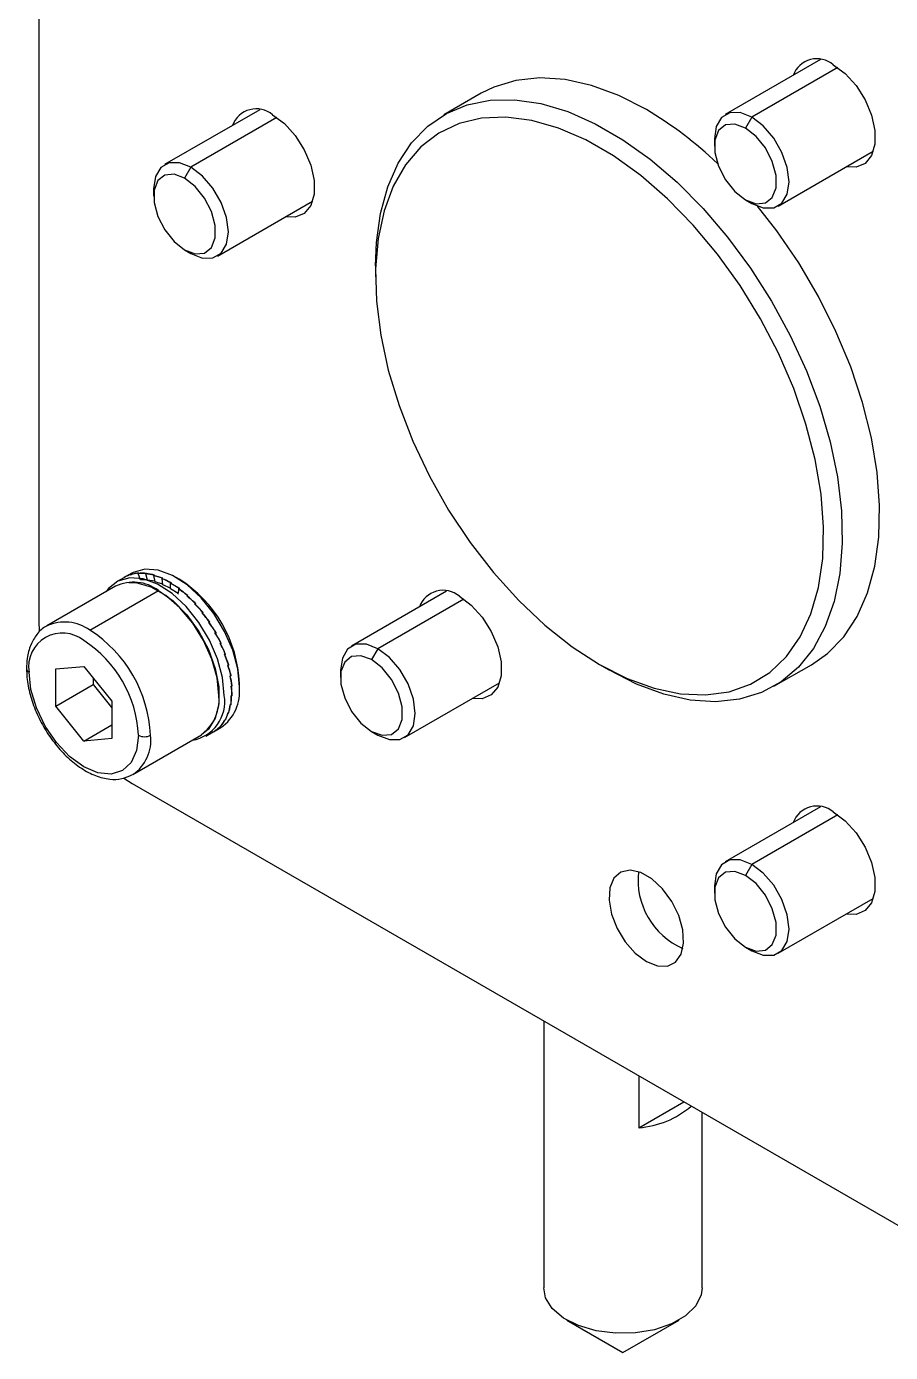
# Model space of a CAD drawing. Header units: millimetres. Extents: x 15 to 1184, y 5 to 836.
# Drawn here: x 931.8 to 997.2, y 369.9 to 470.3 of the extents above; entities that cross this region are included whole.
import ezdxf

# ---------------------------------------------------------------- set-up
doc = ezdxf.new("R2010")
doc.units = ezdxf.units.MM

msp = doc.modelspace()

# ---------------------------------------------------------------- linework, layer by layer
at = {"color": 7, "linetype": 'Continuous', "lineweight": 25}
for p, q in [((932.7317, 499.6279), (932.7317, 425.1891)), ((991.8668, 467.7467), (984.6676, 463.5906)), ((966.2072, 465.1952), (963.3787, 463.5624)), ((949.4404, 463.9531), (942.2411, 459.797)), ((986.6674, 463.3926), (986.189, 462.564)), ((983.839, 461.7592), (983.839, 461.2069)), ((988.6672, 456.6622), (995.8665, 460.8183)), ((944.241, 459.599), (943.7626, 458.7704)), ((941.4126, 457.9657), (941.4126, 457.4133)), ((946.2408, 452.8687), (953.4401, 457.0247)), ((986.189, 457.1365), (986.6674, 456.8602)), ((943.7626, 453.343), (944.241, 453.0667)), ((958.2052, 452.1277), (958.2052, 451.3113)), ((939.7552, 428.8743), (939.2149, 428.5624)), ((939.6771, 428.7457), (939.7147, 428.7674)), ((939.7653, 428.7923), (939.7095, 428.7601)), ((939.7114, 428.7561), (939.7095, 428.7601)), ((939.7147, 428.7674), (939.7329, 428.7779)), ((939.7163, 428.764), (939.7147, 428.7674)), ((939.7345, 428.7745), (939.7329, 428.7779)), ((940.2132, 428.8348), (940.2508, 428.8565)), ((940.3027, 428.8782), (940.2469, 428.846)), ((940.4289, 428.3645), (940.2469, 428.846)), ((940.2508, 428.8565), (940.269, 428.867)), ((940.2534, 428.8497), (940.2508, 428.8565)), ((940.2715, 428.8602), (940.269, 428.867)), ((940.7906, 428.8139), (940.8281, 428.8356)), ((940.8811, 428.8542), (940.8253, 428.822)), ((940.9619, 428.3425), (940.8253, 428.822)), ((940.8281, 428.8356), (940.8463, 428.8461)), ((940.8311, 428.8254), (940.8281, 428.8356)), ((940.8492, 428.8358), (940.8463, 428.8461)), ((941.3988, 428.6836), (941.4364, 428.7053)), ((941.49, 428.7208), (941.4343, 428.6886)), ((941.5232, 428.2195), (941.4343, 428.6886)), ((941.4364, 428.7053), (941.4546, 428.7158)), ((941.439, 428.6914), (941.4364, 428.7053)), ((941.4571, 428.7018), (941.4546, 428.7158)), ((938.5329, 427.8801), (933.3357, 424.8798)), ((939.1986, 428.553), (938.6164, 428.2169)), ((939.1918, 428.5484), (939.2294, 428.5701)), ((939.2784, 428.598), (939.2226, 428.5658)), ((939.2229, 428.5653), (939.2226, 428.5658)), ((939.2293, 428.5701), (939.2475, 428.5806)), ((939.2295, 428.5698), (939.2294, 428.5701)), ((939.2477, 428.5803), (939.2475, 428.5806)), ((940.9537, 428.3714), (940.4289, 428.3645)), ((941.5159, 428.2581), (940.9619, 428.3425)), ((942.0985, 428.0444), (941.5232, 428.2195)), ((942.0271, 428.4461), (942.0647, 428.4678)), ((942.1188, 428.4803), (942.063, 428.4481)), ((942.1026, 427.9979), (942.063, 428.4481)), ((942.0647, 428.4678), (942.0829, 428.4783)), ((942.0663, 428.45), (942.0647, 428.4678)), ((942.0844, 428.4605), (942.0829, 428.4783)), ((942.6912, 427.7337), (942.1026, 427.9979)), ((942.6643, 428.1057), (942.7019, 428.1274)), ((942.6899, 427.6815), (942.7002, 428.1049)), ((943.2814, 427.3321), (942.6899, 427.6815)), ((942.756, 428.1371), (942.7002, 428.1049)), ((942.7013, 428.1055), (942.7019, 428.1274)), ((942.7019, 428.1274), (942.72, 428.1379)), ((942.7194, 428.1159), (942.72, 428.1379)), ((943.3391, 428.4193), (943.1307, 428.5397)), ((943.2764, 427.2996), (943.3365, 427.6901)), ((943.2989, 427.6684), (943.3365, 427.6901)), ((943.3318, 427.6467), (943.3346, 427.6649)), ((943.3904, 427.6971), (943.3346, 427.6649)), ((943.3365, 427.6901), (943.3547, 427.7006)), ((943.3505, 427.6741), (943.3547, 427.7006)), ((936.5854, 424.558), (941.7827, 427.5583)), ((943.2764, 427.2996), (943.2412, 427.2793)), ((943.278, 427.2983), (943.2764, 427.2996)), ((943.9197, 427.1421), (943.9573, 427.1638)), ((943.9444, 427.1222), (943.9573, 427.1638)), ((943.9492, 427.1182), (943.9548, 427.1362)), ((944.0106, 427.1684), (943.9548, 427.1362)), ((943.9573, 427.1638), (943.9755, 427.1743)), ((943.9654, 427.1423), (943.9755, 427.1743)), ((963.5825, 427.5032), (956.3833, 423.3472)), ((944.5156, 426.5361), (944.5531, 426.5578)), ((944.5332, 426.5191), (944.5531, 426.5578)), ((944.5412, 426.5114), (944.5498, 426.5281)), ((944.6056, 426.5603), (944.5498, 426.5281)), ((944.5508, 426.5286), (944.5713, 426.5683)), ((944.5531, 426.5578), (944.5713, 426.5683)), ((945.0759, 425.8612), (945.1134, 425.8829)), ((945.0865, 425.8492), (945.1134, 425.8829)), ((945.0915, 425.8435), (945.1316, 425.8935)), ((945.0973, 425.8369), (945.109, 425.8515)), ((945.1648, 425.8837), (945.109, 425.8515)), ((945.1134, 425.883), (945.1316, 425.8935)), ((932.7317, 425.1891), (932.7564, 424.4939)), ((945.5906, 425.1296), (945.6282, 425.1513)), ((945.5946, 425.1243), (945.6282, 425.1513)), ((945.5965, 425.1218), (945.6464, 425.1618)), ((945.6077, 425.1068), (945.6223, 425.1184)), ((945.6781, 425.1506), (945.6223, 425.1184)), ((945.6282, 425.1513), (945.6464, 425.1618)), ((946.0506, 424.3542), (946.0882, 424.3759)), ((946.0605, 424.3386), (946.1364, 424.3742)), ((946.0635, 424.334), (946.0806, 424.342)), ((946.1364, 424.3742), (946.0806, 424.342)), ((946.0882, 424.3759), (946.1064, 424.3864)), ((946.4477, 423.5489), (946.4852, 423.5706)), ((946.4505, 423.5505), (946.5315, 423.5682)), ((946.4567, 423.5319), (946.4758, 423.536)), ((946.5315, 423.5682), (946.4758, 423.536)), ((946.4852, 423.5706), (946.5034, 423.5811)), ((946.7747, 422.7281), (946.8123, 422.7498)), ((946.7804, 422.7149), (946.8007, 422.7149)), ((946.8565, 422.7471), (946.8007, 422.7149)), ((946.8069, 422.7466), (946.8565, 422.7471)), ((946.8123, 422.7498), (946.8304, 422.7603)), ((958.3831, 423.1491), (957.9047, 422.3205)), ((934.0045, 421.624), (936.1258, 421.8137)), ((934.0045, 418.7954), (934.0045, 421.624)), ((936.1258, 421.8137), (938.2472, 419.1748)), ((947.0258, 421.9063), (947.0634, 421.928)), ((947.0289, 421.8971), (947.0496, 421.8934)), ((947.1054, 421.9256), (947.0496, 421.8934)), ((947.0634, 421.928), (947.0816, 421.9385)), ((947.0697, 421.9317), (947.1054, 421.9256)), ((975.1554, 421.9496), (975.8624, 421.5414)), ((988.3517, 420.3032), (991.1801, 421.9361)), ((936.8329, 420.9341), (936.8329, 420.4282)), ((947.1966, 421.0984), (947.2342, 421.1201)), ((947.1979, 421.0931), (947.2181, 421.086)), ((947.2738, 421.1182), (947.2181, 421.086)), ((947.2342, 421.1201), (947.2524, 421.1306)), ((947.2468, 421.1274), (947.2738, 421.1182)), ((955.5547, 421.5158), (955.5547, 420.9634)), ((934.0045, 418.7954), (936.8329, 420.4282)), ((936.8329, 420.4282), (938.2472, 418.669)), ((947.284, 420.3186), (947.3216, 420.3403)), ((947.2842, 420.3168), (947.303, 420.3073)), ((947.2864, 419.5809), (947.324, 419.6026)), ((947.3588, 420.3395), (947.303, 420.3073)), ((947.3588, 419.6032), (947.303, 419.571)), ((947.3216, 420.3403), (947.3398, 420.3508)), ((947.324, 419.6026), (947.3422, 419.6131)), ((947.338, 420.3498), (947.3588, 420.3395)), ((947.3422, 419.614), (947.3588, 419.6032)), ((947.9029, 420.2731), (947.9029, 420.5137)), ((960.383, 416.4188), (967.5822, 420.5748)), ((936.1258, 416.1565), (934.0045, 418.7954)), ((938.2472, 419.1748), (938.2472, 416.3462)), ((947.2038, 418.8985), (947.2414, 418.9202)), ((947.2063, 418.9), (947.2181, 418.8903)), ((947.2738, 418.9225), (947.2181, 418.8903)), ((947.2414, 418.9202), (947.2596, 418.9307)), ((947.2599, 418.9337), (947.2738, 418.9225)), ((947.2873, 419.5814), (947.303, 419.571)), ((946.791, 417.747), (946.8286, 417.7687)), ((946.7954, 417.7495), (946.8007, 417.7433)), ((946.8565, 417.7755), (946.8007, 417.7433)), ((946.8286, 417.7687), (946.8468, 417.7792)), ((946.8491, 417.7839), (946.8565, 417.7755)), ((947.0377, 418.2836), (947.0753, 418.3053)), ((947.0413, 418.2857), (947.0496, 418.2775)), ((947.1054, 418.3097), (947.0496, 418.2775)), ((947.0753, 418.3053), (947.0935, 418.3158)), ((947.0947, 418.3201), (947.1054, 418.3097)), ((936.1258, 416.1565), (938.2472, 417.3811)), ((939.8352, 413.6211), (945.0324, 416.6214)), ((945.3658, 416.5252), (945.9202, 416.8452)), ((945.9364, 416.8546), (946.5046, 417.1826)), ((946.0749, 416.946), (946.1125, 416.9677)), ((946.0799, 416.9488), (946.0806, 416.9477)), ((946.1364, 416.9799), (946.0806, 416.9477)), ((946.1125, 416.9677), (946.1307, 416.9782)), ((946.1354, 416.9816), (946.1364, 416.9799)), ((946.4682, 417.2985), (946.5058, 417.3202)), ((946.473, 417.3013), (946.4758, 417.2974)), ((946.5315, 417.3296), (946.4758, 417.2974)), ((946.5058, 417.3202), (946.524, 417.3307)), ((946.5275, 417.3351), (946.5315, 417.3296)), ((957.9047, 416.8931), (958.3831, 416.6168)), ((938.2472, 416.3462), (936.1258, 416.1565)), ((939.1578, 413.3481), (939.8028, 412.9417)), ((939.8028, 412.9417), (1004.2724, 375.7242)), ((991.8668, 411.175), (984.6676, 407.019)), ((986.6674, 406.821), (986.189, 405.9923)), ((983.839, 405.1876), (983.839, 404.6353)), ((988.6672, 400.0906), (995.8665, 404.2467)), ((986.189, 400.5649), (986.6674, 400.2886)), ((970.9259, 394.9747), (970.9259, 374.7709)), ((978.1162, 390.8238), (978.1162, 386.8903)), ((978.1162, 386.8903), (981.5231, 388.8571)), ((982.9259, 374.7709), (982.9259, 388.0473)), ((972.6826, 372.3221), (976.9259, 369.8717)), ((976.9259, 369.8717), (981.1692, 372.3221))]:
    msp.add_line(p, q, dxfattribs=at)
at = {"color": 8, "linetype": 'Continuous', "lineweight": 25}
for p, q in [((993.1716, 467.1474), (986.6674, 463.3926)), ((950.7452, 463.3538), (944.241, 459.599)), ((964.8874, 426.9039), (958.3831, 423.1491)), ((993.1716, 410.5758), (986.6674, 406.821))]:
    msp.add_line(p, q, dxfattribs=at)
at = {"color": 7, "linetype": 'Continuous', "lineweight": 25, "flags": 128}
for points in [[(992.8358, 467.3618), (993.7323, 466.6954), (994.5561, 465.7854), (995.2406, 464.7053), (995.7302, 463.5428), (995.9854, 462.3921), (995.9854, 461.3462), (995.7302, 460.49), (995.2406, 459.8929), (994.5561, 459.6031), (993.8048, 459.6281)], [(978.6937, 463.9587), (976.605, 465.0214), (974.5456, 465.7828), (972.5444, 466.2324), (970.6296, 466.3638), (968.828, 466.1751), (967.1648, 465.6691), (966.2072, 465.1952)], [(958.2052, 452.1277), (958.275, 453.8983), (958.5839, 456.1096), (959.1355, 458.122), (959.9218, 459.9071), (960.932, 461.4399), (962.1518, 462.6988), (963.5641, 463.6663), (965.1491, 464.3286), (966.8846, 464.6766), (968.7461, 464.7053), (970.7075, 464.4143), (972.7414, 463.8077), (974.819, 462.8941), (976.9114, 461.6862), (978.9891, 460.201), (981.023, 458.4593), (982.9844, 456.4857), (984.8459, 454.3077), (986.5813, 451.9561), (988.1663, 449.4637), (989.5786, 446.8657), (990.7984, 444.1984), (991.8086, 441.4992), (992.595, 438.8062), (993.1465, 436.1571), (993.4555, 433.589), (993.5175, 431.1381), (993.3317, 428.8387), (992.9007, 426.7231), (992.2306, 424.821), (991.3307, 423.1592), (990.2137, 421.7608), (988.8954, 420.6457), (987.3941, 419.8294), (985.7309, 419.3233), (983.9293, 419.1347), (982.0145, 419.266), (980.0133, 419.7156), (977.9539, 420.4771), (975.8652, 421.5397), (975.8652, 421.5397)], [(950.4094, 463.5682), (951.3059, 462.9019), (952.1297, 461.9918), (952.8142, 460.9118), (953.3038, 459.7493), (953.559, 458.5985), (953.559, 457.5526), (953.3038, 456.6965), (952.8142, 456.0993), (952.1297, 455.8095), (951.3784, 455.8345)], [(975.1581, 421.948), (977.2414, 420.8938), (979.2932, 420.1522), (981.2822, 419.7346), (983.1784, 419.6474), (984.9531, 419.8918), (986.5792, 420.4641), (988.0322, 421.3557), (989.2901, 422.553), (990.3337, 424.0379), (991.1473, 425.7879), (991.7185, 427.7764), (992.0387, 429.9734), (992.103, 432.3454), (991.9104, 434.8566), (991.4638, 437.4689), (990.7701, 440.1427), (989.8398, 442.8374), (988.6868, 445.5122), (987.3288, 448.1265), (985.7863, 450.6408), (984.0827, 453.0169), (982.2438, 455.2188), (980.2974, 457.2131), (978.2732, 458.9695), (976.2018, 460.4616), (974.1145, 461.6665), (972.043, 462.5661), (970.0188, 463.1468), (968.0725, 463.3997), (966.2336, 463.321), (964.53, 462.9118), (962.9874, 462.1785), (961.6294, 461.1321), (960.4765, 459.7884), (959.5461, 458.1679), (958.8524, 456.2951), (958.4059, 454.1984), (958.2133, 451.9095), (958.2776, 449.4633), (958.5977, 446.8966), (959.1689, 444.2486), (959.9825, 441.5593), (961.0262, 438.8694), (962.284, 436.2198), (963.737, 433.6506), (965.3632, 431.2008), (967.1378, 428.9074), (969.034, 426.8054), (971.0231, 424.9264), (973.0748, 423.2991), (975.1581, 421.948)], [(986.6674, 463.3926), (985.7934, 463.7373), (985.0049, 463.7285), (984.3791, 463.3672), (983.9774, 462.6886), (983.839, 461.7592)], [(986.189, 462.564), (985.3852, 462.8643), (984.6784, 462.8011), (984.1538, 462.382), (983.8747, 461.6575), (983.8747, 460.715), (984.1538, 459.6683), (984.6784, 458.6434), (985.3852, 457.7642), (986.189, 457.1365)], [(986.6674, 456.8602), (987.5414, 456.5155), (988.3299, 456.5243), (988.9556, 456.8856), (989.3574, 457.5642), (989.4958, 458.4936), (989.3574, 459.5828), (988.9556, 460.7252), (988.3299, 461.809), (987.5414, 462.7281), (986.6674, 463.3926)], [(986.189, 457.1365), (986.9927, 456.8362), (987.6996, 456.8994), (988.2242, 457.3185), (988.5033, 458.043), (988.5033, 458.9854), (988.2242, 460.0322), (987.6996, 461.057), (986.9927, 461.9363), (986.189, 462.564)], [(944.241, 459.599), (943.367, 459.9437), (942.5785, 459.935), (941.9527, 459.5736), (941.551, 458.895), (941.4126, 457.9657)], [(943.7626, 458.7704), (942.9588, 459.0707), (942.252, 459.0075), (941.7274, 458.5884), (941.4483, 457.8639), (941.4483, 456.9215), (941.7274, 455.8747), (942.252, 454.8499), (942.9588, 453.9706), (943.7626, 453.343)], [(943.7626, 453.343), (944.5663, 453.0426), (945.2732, 453.1058), (945.7978, 453.5249), (946.0769, 454.2494), (946.0769, 455.1919), (945.7978, 456.2386), (945.2732, 457.2635), (944.5663, 458.1427), (943.7626, 458.7704)], [(944.241, 453.0667), (945.115, 452.722), (945.9035, 452.7307), (946.5292, 453.0921), (946.931, 453.7706), (947.0694, 454.7), (946.931, 455.7892), (946.5292, 456.9317), (945.9035, 458.0155), (945.115, 458.9346), (944.241, 459.599)], [(991.1801, 421.9361), (992.4071, 422.7996), (993.6269, 424.0585), (994.6371, 425.5913), (995.4234, 427.3764), (995.975, 429.3888), (996.2839, 431.6002), (996.3459, 433.9795), (996.1601, 436.4934), (995.7291, 439.1066), (995.059, 441.7824), (994.1591, 444.4832), (993.0422, 447.1712), (991.7238, 449.8085), (990.2225, 452.3582), (988.5594, 454.7844), (987.0979, 456.6498)], [(947.9029, 420.2731), (947.7742, 421.6184), (947.3952, 423.0398), (946.7862, 424.4606), (945.9801, 425.8041), (945.0204, 426.998), (943.9587, 427.9779), (942.8524, 428.691), (941.761, 429.0988), (940.7434, 429.1794), (939.8545, 428.9284), (939.7552, 428.8743)], [(946.7641, 419.6157), (946.6354, 420.961), (946.2564, 422.3824), (945.6474, 423.8031), (944.8413, 425.1467), (943.8816, 426.3406), (942.8199, 427.3205), (941.7136, 428.0336), (940.6222, 428.4414), (939.6046, 428.522), (938.7157, 428.2709), (938.0033, 427.7018), (937.8313, 427.475)], [(946.3472, 419.6157), (946.2146, 420.9537), (945.8244, 422.3671), (945.1993, 423.7737), (944.3756, 425.0918), (943.4013, 426.2448), (942.3329, 427.1657), (941.2325, 427.8009), (940.1641, 428.1136), (939.5382, 428.1362)], [(941.7827, 427.5583), (942.8826, 426.769), (943.9186, 425.7173), (944.8305, 424.464), (945.5653, 423.0821), (946.0802, 421.6519), (946.3454, 420.2565), (946.3454, 418.977), (946.0802, 417.8878), (945.5653, 417.0521), (945.0324, 416.6214)], [(964.5515, 427.1183), (965.448, 426.452), (966.2718, 425.5419), (966.9563, 424.4619), (967.446, 423.2994), (967.7011, 422.1486), (967.7011, 421.1028), (967.446, 420.2466), (966.9563, 419.6494), (966.2718, 419.3597), (965.5205, 419.3846)], [(958.3831, 423.1491), (957.5091, 423.4938), (956.7206, 423.4851), (956.0949, 423.1237), (955.6931, 422.4452), (955.5547, 421.5158)], [(957.9047, 422.3205), (957.101, 422.6209), (956.3942, 422.5577), (955.8695, 422.1385), (955.5904, 421.4141), (955.5904, 420.4716), (955.8695, 419.4248), (956.3942, 418.4), (957.101, 417.5207), (957.9047, 416.8931)], [(958.3831, 416.6168), (959.2572, 416.2721), (960.0456, 416.2808), (960.6714, 416.6422), (961.0731, 417.3208), (961.2115, 418.2501), (961.0731, 419.3394), (960.6714, 420.4818), (960.0456, 421.5656), (959.2572, 422.4847), (958.3831, 423.1491)], [(957.9047, 416.8931), (958.7085, 416.5927), (959.4153, 416.6559), (959.9399, 417.075), (960.219, 417.7995), (960.219, 418.742), (959.9399, 419.7888), (959.4153, 420.8136), (958.7085, 421.6929), (957.9047, 422.3205)], [(940.2624, 416.5971), (940.1215, 415.4422), (939.7082, 414.5287), (939.0508, 413.9189), (938.1941, 413.6543), (937.1965, 413.7531), (936.1258, 414.2083), (935.0552, 414.9892), (934.0575, 416.0423), (933.2008, 417.296), (932.5435, 418.6648), (932.1302, 420.0554), (931.9893, 421.3731)], [(992.8358, 410.7902), (993.7323, 410.1238), (994.5561, 409.2138), (995.2406, 408.1337), (995.7302, 406.9712), (995.9854, 405.8205), (995.9854, 404.7746), (995.7302, 403.9184), (995.2406, 403.3213), (994.5561, 403.0315), (993.8048, 403.0564)], [(986.6674, 406.821), (985.7934, 407.1657), (985.0049, 407.1569), (984.3791, 406.7956), (983.9774, 406.117), (983.839, 405.1876)], [(986.6674, 400.2886), (987.5414, 399.9439), (988.3299, 399.9527), (988.9556, 400.314), (989.3574, 400.9926), (989.4958, 401.922), (989.3574, 403.0112), (988.9556, 404.1536), (988.3299, 405.2374), (987.5414, 406.1565), (986.6674, 406.821)], [(978.6937, 399.4724), (979.5274, 399.1363), (980.287, 399.1202), (980.905, 399.4256), (981.3266, 400.0254), (981.5142, 400.8663), (981.4512, 401.8735), (981.1431, 402.9576), (980.6175, 404.0223), (979.9209, 404.9728), (979.1152, 405.7249), (978.2721, 406.2116), (977.4664, 406.3898), (976.7698, 406.2435), (976.2442, 405.7857), (975.9361, 405.0573), (975.8731, 404.1228), (976.0607, 403.0653), (976.4823, 401.9788), (977.1003, 400.9598), (977.86, 400.0988), (978.6937, 399.4724)], [(986.189, 405.9923), (985.3852, 406.2927), (984.6784, 406.2295), (984.1538, 405.8104), (983.8747, 405.0859), (983.8747, 404.1434), (984.1538, 403.0967), (984.6784, 402.0718), (985.3852, 401.1926), (986.189, 400.5649)], [(986.189, 400.5649), (986.9927, 400.2646), (987.6996, 400.3278), (988.2242, 400.7469), (988.5033, 401.4714), (988.5033, 402.4138), (988.2242, 403.4606), (987.6996, 404.4854), (986.9927, 405.3647), (986.189, 405.9923)], [(982.9259, 374.7709), (982.852, 374.2291), (982.4324, 373.3953), (981.6668, 372.648), (980.6033, 372.034), (979.3088, 371.5921), (977.8645, 371.3498), (976.3612, 371.3226), (974.8935, 371.512), (973.5534, 371.9061), (972.4252, 372.4803), (971.5799, 373.1984), (971.0704, 374.0153), (970.9259, 374.7709)]]:
    msp.add_lwpolyline(points, dxfattribs=at)
at = {"color": 7, "linetype": 'Continuous', "lineweight": 25}
for centre, radius, start, end in [((991.6018, 465.9004), 1.9127, 49.820597, 159.941788), ((949.1754, 462.1069), 1.9127, 49.820597, 159.941788), ((963.8182, 438.7312), 29.2867, 46.233254, 59.474178), ((939.8921, 425.036), 3.1522, 53.146601, 115.54294), ((938.124, 420.1386), 9.7861, 2.196698, 57.797925), ((963.3175, 425.657), 1.9127, 49.820597, 159.941788), ((934.511, 421.7822), 2.5547, 50.796715, 189.214037), ((931.2814, 416.1884), 8.9903, 2.605478, 57.394522), ((931.2027, 416.143), 9.9892, 2.605478, 57.394522), ((943.8262, 419.1481), 2.9748, 279.764667, 9.04321), ((943.1547, 419.2608), 3.2122, 309.465467, 6.34296), ((944.6284, 419.8931), 3.2965, 304.692289, 6.619891), ((940.722, 417.4842), 0.9991, 242.609672, 297.390328), ((991.6018, 409.3288), 1.9127, 49.820597, 159.941788), ((983.7186, 405.6394), 5.654, 173.549535, 246.445089), ((977.6389, 393.7064), 6.8328, 274.005401, 310.707238)]:
    msp.add_arc(centre, radius, start, end, dxfattribs=at)
at = {"color": 8, "linetype": 'Continuous', "lineweight": 25}
for centre, radius, start, end in [((934.6799, 421.8958), 3.2739, 54.404845, 114.050144), ((932.1097, 421.6605), 0.3116, 184.043417, 247.262263), ((938.0897, 416.2035), 3.1169, 304.056351, 7.25583)]:
    msp.add_arc(centre, radius, start, end, dxfattribs=at)
at = {"color": 7, "linetype": 'Continuous', "lineweight": 25}
for centre, major_axis, ratio, start_param, end_param in [((942.5524, 422.6951), (-3.4347, 5.811), 0.64852539, 6.13000742, 6.26368948), ((942.5686, 422.7045), (-3.4347, 5.811), 0.64852539, 6.12620496, 6.25988975), ((942.5524, 422.6951), (-3.529, 5.7557), 0.64687261, 5.9858666, 6.11954866), ((942.5686, 422.7045), (-3.529, 5.7557), 0.64687261, 5.98206414, 6.11574893), ((942.5524, 422.6951), (-3.6187, 5.7021), 0.64379923, 5.84229702, 5.97597909), ((942.5686, 422.7045), (-3.6187, 5.7021), 0.64379923, 5.83849456, 5.97217936), ((942.5524, 422.6951), (-3.7018, 5.652), 0.63939276, 5.69960209, 5.83328415), ((942.5686, 422.7045), (-3.7018, 5.652), 0.63939276, 5.69579963, 5.82948442), ((942.5524, 422.6951), (-3.7764, 5.6065), 0.63377384, 5.55802504, 5.6917071), ((942.5686, 422.7045), (-3.7764, 5.6065), 0.63377384, 5.55422258, 5.68790737), ((942.5524, 422.6951), (-3.8411, 5.5667), 0.62708883, 5.41773912, 5.55142119), ((942.5686, 422.7045), (-3.8411, 5.5667), 0.62708883, 5.41393666, 5.54762146), ((942.5524, 422.6951), (-3.895, 5.5334), 0.61950182, 5.27884609, 5.41252816), ((942.5686, 422.7045), (-3.895, 5.5334), 0.61950182, 5.27504363, 5.40872843), ((942.5524, 422.6951), (-3.9375, 5.5072), 0.61118727, 5.14138156, 5.27506363), ((942.5686, 422.7045), (-3.9375, 5.5072), 0.61118727, 5.1375791, 5.2712639), ((942.5524, 422.6951), (-3.9684, 5.4882), 0.60232378, 5.00532488, 5.13900695), ((942.5686, 422.7045), (-3.9684, 5.4882), 0.60232378, 5.00152242, 5.13520722), ((942.5524, 422.6951), (-3.9876, 5.4766), 0.59308921, 4.87061119, 5.00429325), ((942.5686, 422.7045), (-3.9876, 5.4766), 0.59308921, 4.86680873, 5.00049352), ((942.5524, 422.6951), (-3.9955, 5.4722), 0.58365719, 4.73714374, 4.8708258), ((942.5686, 422.7045), (-3.9955, 5.4722), 0.58365719, 4.73334128, 4.86702607), ((942.5524, 422.6951), (-3.9924, 5.4746), 0.57419474, 4.6048053, 4.73848736), ((942.5686, 422.7045), (-3.9924, 5.4746), 0.57419474, 4.60100284, 4.73468763), ((942.5524, 422.6951), (-3.979, 5.4834), 0.56486085, 4.47346779, 4.60714986), ((942.5686, 422.7045), (-3.979, 5.4834), 0.56486085, 4.46966533, 4.60335013), ((942.5524, 422.6951), (-3.9558, 5.4983), 0.55580549, 4.34300011, 4.47668218), ((942.5686, 422.7045), (-3.9558, 5.4983), 0.55580549, 4.33919765, 4.47288245), ((942.5524, 422.6951), (-3.9235, 5.5186), 0.54716908, 4.21327402, 4.34695609), ((942.5686, 422.7045), (-3.9235, 5.5186), 0.54716908, 4.20947156, 4.34315636), ((942.5524, 422.6951), (-3.883, 5.5437), 0.53908197, 4.08416843, 4.21785049), ((942.5686, 422.7045), (-3.883, 5.5437), 0.53908197, 4.08036597, 4.21405076), ((942.5524, 422.6951), (-3.835, 5.5732), 0.53166391, 3.95557215, 4.08925421), ((942.5686, 422.7045), (-3.835, 5.5732), 0.53166391, 3.95176969, 4.08545448), ((942.5524, 422.6951), (-3.7804, 5.6064), 0.52502341, 3.82738556, 3.96106762), ((942.5686, 422.7045), (-3.7804, 5.6064), 0.52502341, 3.8235831, 3.95726789), ((942.5524, 422.6951), (-3.655, 5.6816), 0.51444822, 3.57190326, 3.70558532), ((942.5686, 422.7045), (-3.655, 5.6816), 0.51444822, 3.5681008, 3.70178559), ((942.5524, 422.6951), (-3.7201, 5.6427), 0.51925697, 3.69952114, 3.8332032), ((942.5686, 422.7045), (-3.7201, 5.6427), 0.51925697, 3.69571868, 3.82940347), ((942.5524, 422.6951), (-3.5141, 5.7648), 0.50796795, 3.31715764, 3.4508397), ((942.5686, 422.7045), (-3.5141, 5.7648), 0.50796795, 3.31335518, 3.44703997), ((942.5524, 422.6951), (-3.586, 5.7225), 0.51066689, 3.4444672, 3.57814926), ((942.5686, 422.7045), (-3.586, 5.7225), 0.51066689, 3.44066474, 3.57434953), ((942.5524, 422.6951), (-3.3654, 5.8512), 0.5059582, 3.14240042, 3.19641322), ((942.5686, 422.7045), (-3.3654, 5.8512), 0.5059582, 3.14240042, 3.19261348), ((942.5524, 422.6951), (-3.4403, 5.8079), 0.50639071, 3.18992661, 3.32360867), ((942.5686, 422.7045), (-3.4403, 5.8079), 0.50639071, 3.18612415, 3.31980894)]:
    msp.add_ellipse(centre, major_axis=major_axis, ratio=ratio, start_param=start_param, end_param=end_param, dxfattribs=at)
for points, knots in [([(933.3557, 424.8742), (933.3274, 424.8637), (933.0142, 424.747), (932.5626, 424.254), (932.0743, 423.4439), (931.8348, 422.541), (931.8093, 421.9017), (931.7989, 421.6384)], [0, 0, 0, 0, 0.02587317, 0.28658485, 0.54553195, 0.81282806, 1, 1, 1, 1]), ([(931.7989, 421.6384), (931.8057, 421.4199), (931.8253, 420.7906), (932.0388, 419.6846), (932.4981, 418.3603), (933.1544, 417.0767), (933.9718, 415.8963), (934.9151, 414.8736), (935.9446, 414.0589), (937.0221, 413.4931), (938.0603, 413.2373), (939.0271, 413.2532), (939.5555, 413.5036), (939.8152, 413.6267)], [0, 0, 0, 0, 0.051527681, 0.148409733, 0.24508449, 0.341544985, 0.438018102, 0.534743067, 0.632008282, 0.730095337, 0.828829191, 0.915879676, 1, 1, 1, 1])]:
    msp.add_open_spline(points, degree=3, knots=knots, dxfattribs=at)

doc.saveas('drawing.dxf')
